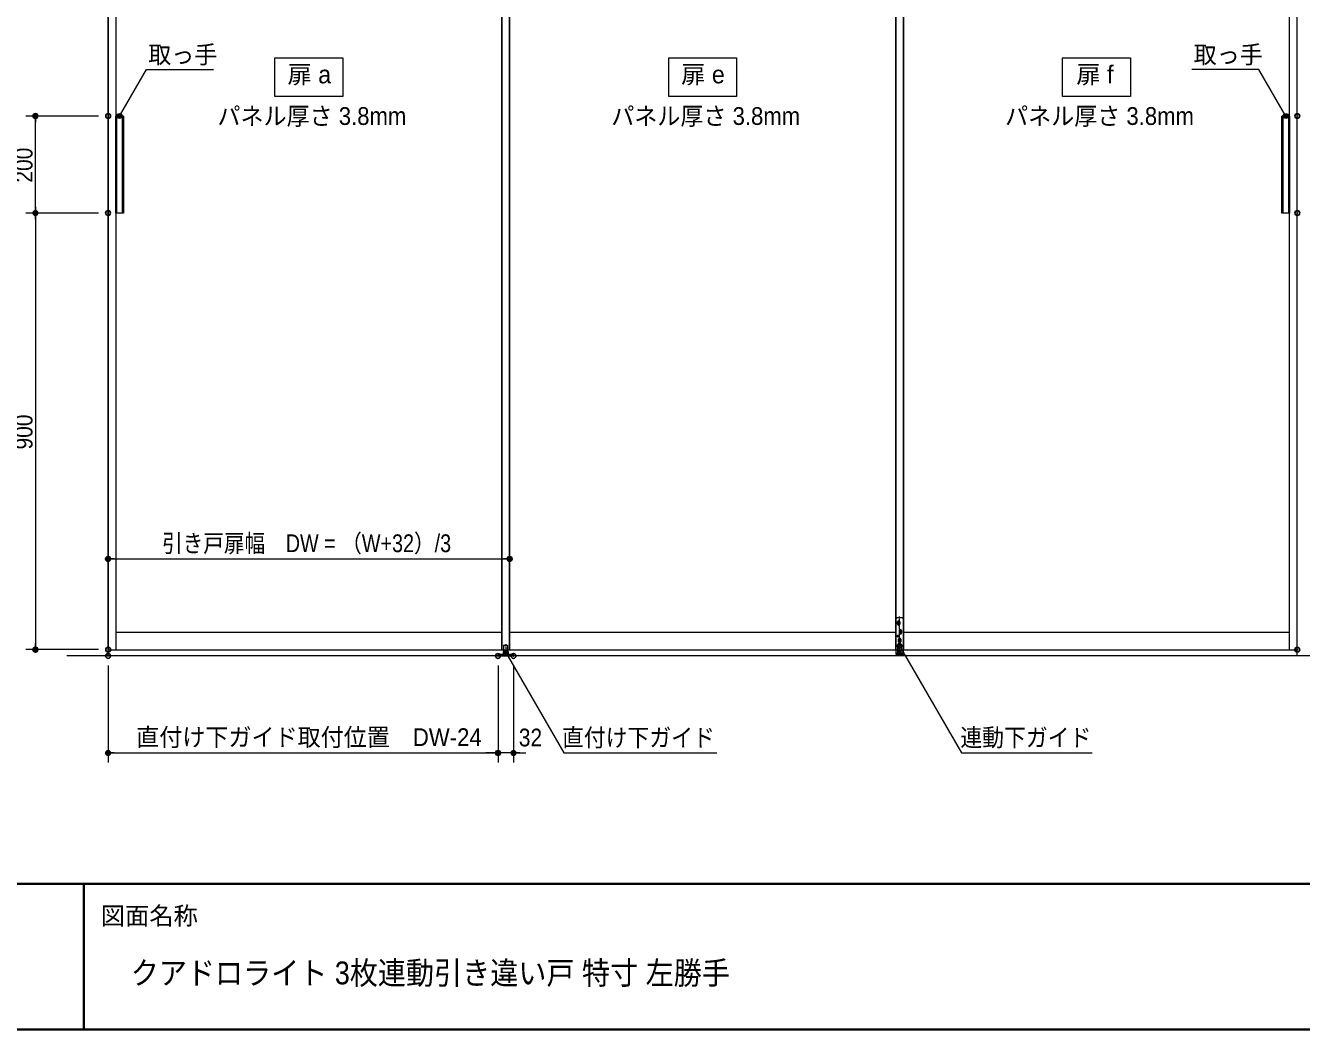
# Model space of a CAD drawing. Units: millimetres, scale not verified. Extents: x -6062 to 6062, y -3045 to 3045.
# Drawn here: x -4058 to -1427, y -2770 to -700 of the extents above; entities that cross this region are included whole.
import ezdxf
from ezdxf.enums import TextEntityAlignment as Align

# ---------------------------------------------------------------- set-up
doc = ezdxf.new("R2010")
doc.units = ezdxf.units.MM
doc.header["$LTSCALE"] = 20
doc.header["$PDMODE"] = 32
doc.header["$PDSIZE"] = 10
doc.linetypes.add('USER2', pattern=[2.91, 1.76, -0.4, 0.35, -0.4])
for name, color, linetype, lineweight in [('0-0_3一般', 7, 'Continuous', 15), ('0-1_2寸法-3', 7, 'Continuous', 15), ('0-2_2寸法-1', 7, 'Continuous', 15), ('0-3_0', 7, 'Continuous', 25), ('0-5_2寸法-2', 7, 'Continuous', 15), ('0-6_1図面枠', 7, 'Continuous', 15)]:
    doc.layers.add(name, color=color, linetype=linetype, lineweight=lineweight)
doc.layers.add('0-4_Defpoints', color=7, linetype='Continuous')
doc.styles.add('ＭＳ Ｐゴシック', font='')
doc.styles.get('ＭＳ Ｐゴシック').set_extended_font_data('MS PGothic')

# ---------------------------------------------------------------- blocks, each defined once
blk = doc.blocks.new('グループ-22')
at = {"layer": '0-0_3一般'}
for p, q in [((-42000, -40000), (-42000, 8000)), ((7040, -40000), (7040, 8000)), ((-41680, 7190), (-41680, -39750)), ((-25760, -39750), (-25760, 7190)), ((-25760, 7190), (-25760, -39750)), ((-25440, -39750), (-25440, 7190)), ((-25440, 7190), (-25440, -39750)), ((-9520, -39750), (-9520, 7190)), ((-9200, 7190), (-9200, -39750)), ((-9200, -39750), (-9200, 7190)), ((6720, -39750), (6720, 7190)), ((7040, -39750), (7040, 7190)), ((-41362, -17750), (-41682, -17750)), ((-41642, -21750), (-41642, -17750)), ((-41402, -21750), (-41402, -17750)), ((-41362, -17750), (-41362, -21750)), ((6722, -17750), (6402, -17750)), ((6402, -21750), (6402, -17750)), ((6442, -17750), (6442, -21750)), ((6682, -17750), (6682, -21750)), ((-9260, -38432.4), (-9460, -38432.4)), ((-9445, -38692.4), (-9445, -38592.4)), ((-9355, -38592.4), (-9355, -38692.4)), ((-9200, -39934.4), (-9200, -38492.4)), ((-25760, -39040), (-41680, -39040)), ((-9520, -39040), (-25440, -39040)), ((-9405, -39412.4), (-9405, -39312.4)), ((-9365, -39052.4), (-9365, -38952.4)), ((-9315, -39312.4), (-9315, -39412.4)), ((-9275, -38952.4), (-9275, -39052.4)), ((6720, -39040), (-9200, -39040)), ((-42000, -39750), (-25440, -39750)), ((-25500, -39942), (-25920, -39942)), ((-25760, -39750), (-9200, -39750)), ((-25700, -39862), (-25700, -39922)), ((-25640, -39862), (-25700, -39862)), ((-25700, -39922), (-25500, -39922)), ((-25675, -39800), (-25675, -39560)), ((-25525, -39800), (-25675, -39800)), ((-25674, -39800), (-25526, -39800)), ((-25674, -39862), (-25674, -39800)), ((-25665, -39550), (-25535, -39550)), ((-25560, -39862), (-25640, -39862)), ((-25500, -39862), (-25560, -39862)), ((-25526, -39862), (-25526, -39800)), ((-25525, -39560), (-25525, -39800)), ((-25500, -39862), (-25500, -39922)), ((-25500, -39922), (-25500, -39942)), ((-9520, -39750), (7040, -39750)), ((-9520, -39874.4), (-9420, -39874.4)), ((-9435, -39802.4), (-9435, -39562.4)), ((-9435, -39802.4), (-9285, -39802.4)), ((-9430, -39874.4), (-9430, -39802.4)), ((-9290, -39802.4), (-9430, -39802.4)), ((-9295, -39552.4), (-9425, -39552.4)), ((-9424, -39874.4), (-9296, -39874.4)), ((-9420, -39874.4), (-9424, -39874.4)), ((-9296, -39874.4), (-9300, -39874.4)), ((-9300, -39874.4), (-9200, -39874.4)), ((-9285, -39562.4), (-9285, -39802.4)), ((8903.5, -40000), (-43696.5, -40000))]:
    blk.add_line(p, q, dxfattribs=at)
at = {"layer": '0-0_3一般', "linetype": 'USER2'}
for p, q in [((-9360, -39958.4), (-9360, -38371.7)), ((-9339.5, -38642.4), (-9460.5, -38642.4)), ((-9449.5, -38592.4), (-9350.5, -38592.4)), ((-9449.5, -38692.4), (-9350.5, -38692.4)), ((-9400, -38641.9), (-9400, -38542.9)), ((-9400, -38741.9), (-9400, -38642.9)), ((-9320, -39001.9), (-9320, -38902.9)), ((-9466.2, -39182.4), (-9373.8, -39182.4)), ((-9299.5, -39362.4), (-9420.5, -39362.4)), ((-9420, -39228.6), (-9420, -39136.2)), ((-9409.5, -39312.4), (-9310.5, -39312.4)), ((-9409.5, -39412.4), (-9310.5, -39412.4)), ((-9259.5, -39002.4), (-9380.5, -39002.4)), ((-9369.5, -38952.4), (-9270.5, -38952.4)), ((-9369.5, -39052.4), (-9270.5, -39052.4)), ((-9360, -39361.9), (-9360, -39262.9)), ((-9360, -39461.9), (-9360, -39362.9)), ((-9320, -39101.9), (-9320, -39002.9)), ((-25600, -39520), (-25600, -40027.8))]:
    blk.add_line(p, q, dxfattribs=at)
at = {"layer": '0-0_3一般'}
for points in [[(-25440, 7190), (-42000, 7190), (-42000, -39750)], [(7040, 7190), (-9520, 7190), (-9520, -39750)], [(-41362, -21750), (-41682, -21750), (-41682, -17750)], [(6722, -17750), (6722, -21750), (6402, -21750)], [(-9520, -38492.4), (-9520, -39932.4), (-9200, -39932.4)], [(-25920, -39942), (-25920, -40000), (-25280, -40000)], [(-25700, -39942), (-25700, -39922), (-25500, -39922)], [(-25280, -40000), (-25280, -39942), (-25500, -39942)], [(-9430, -39874.4), (-9290, -39874.4), (-9290, -39802.4)]]:
    blk.add_lwpolyline(points, dxfattribs=at)
blk.add_circle((-9420, -39182.4), 42, dxfattribs=at)
for centre, radius, start, end in [((-9460, -38492.4), 60, 90, 180), ((-9400, -38592.4), 45, 0, 180), ((-9400, -38692.4), 45, 180, 0), ((-9320, -38952.4), 45, 0, 180), ((-9260, -38492.4), 60, 0, 90), ((-9360, -39312.4), 45, 0, 180), ((-9360, -39412.4), 45, 180, 0), ((-9320, -39052.4), 45, 180, 0), ((-25665, -39560), 10, 90, 180), ((-25535, -39560), 10, 0, 90), ((-9425, -39562.4), 10, 90, 180), ((-9295, -39562.4), 10, 0, 90)]:
    blk.add_arc(centre, radius, start, end, dxfattribs=at)
blk = doc.blocks.new('_Dot')
at = {"layer": '0-3_0'}
blk.add_line((-10, 0), (-20, 0), dxfattribs=at)
for points in [[(0, 0), (-10, 0), (-9.92, 1.25)], [(0, 0), (-9.92, -1.25), (-10, 0)], [(0, 0), (-9.92, 1.25), (-9.69, 2.49)], [(0, 0), (-9.69, -2.49), (-9.92, -1.25)], [(0, 0), (-9.69, 2.49), (-9.3, 3.68)], [(0, 0), (-9.3, -3.68), (-9.69, -2.49)], [(0, 0), (-9.3, 3.68), (-8.76, 4.82)], [(0, 0), (-8.76, -4.82), (-9.3, -3.68)], [(0, 0), (-8.76, 4.82), (-8.09, 5.88)], [(0, 0), (-8.09, -5.88), (-8.76, -4.82)], [(0, 0), (-8.09, 5.88), (-7.29, 6.85)], [(0, 0), (-7.29, -6.85), (-8.09, -5.88)], [(0, 0), (-7.29, 6.85), (-6.37, 7.71)], [(0, 0), (-6.37, -7.71), (-7.29, -6.85)], [(0, 0), (-6.37, 7.71), (-5.36, 8.44)], [(0, 0), (-5.36, -8.44), (-6.37, -7.71)], [(0, 0), (-5.36, 8.44), (-4.26, 9.05)], [(0, 0), (-4.26, -9.05), (-5.36, -8.44)], [(0, 0), (-4.26, 9.05), (-3.09, 9.51)], [(0, 0), (-3.09, -9.51), (-4.26, -9.05)], [(0, 0), (-3.09, 9.51), (-1.87, 9.82)], [(0, 0), (-1.87, -9.82), (-3.09, -9.51)], [(0, 0), (-1.87, 9.82), (-0.63, 9.98)], [(0, 0), (-0.63, -9.98), (-1.87, -9.82)], [(0, 0), (-0.63, 9.98), (0.63, 9.98)], [(0, 0), (0.63, -9.98), (-0.63, -9.98)], [(0, 0), (0.63, 9.98), (1.87, 9.82)], [(0, 0), (1.87, 9.82), (3.09, 9.51)], [(0, 0), (3.09, 9.51), (4.26, 9.05)], [(0, 0), (4.26, 9.05), (5.36, 8.44)], [(0, 0), (5.36, 8.44), (6.37, 7.71)], [(0, 0), (6.37, 7.71), (7.29, 6.85)], [(0, 0), (7.29, 6.85), (8.09, 5.88)], [(0, 0), (8.09, 5.88), (8.76, 4.82)], [(0, 0), (8.76, 4.82), (9.3, 3.68)], [(0, 0), (9.3, 3.68), (9.69, 2.49)], [(0, 0), (9.69, 2.49), (9.92, 1.25)], [(0, 0), (9.92, 1.25), (10, 0)], [(0, 0), (1.87, -9.82), (0.63, -9.98)], [(0, 0), (3.09, -9.51), (1.87, -9.82)], [(0, 0), (4.26, -9.05), (3.09, -9.51)], [(0, 0), (5.36, -8.44), (4.26, -9.05)], [(0, 0), (6.37, -7.71), (5.36, -8.44)], [(0, 0), (7.29, -6.85), (6.37, -7.71)], [(0, 0), (8.09, -5.88), (7.29, -6.85)], [(0, 0), (8.76, -4.82), (8.09, -5.88)], [(0, 0), (9.3, -3.68), (8.76, -4.82)], [(0, 0), (9.69, -2.49), (9.3, -3.68)], [(0, 0), (9.92, -1.25), (9.69, -2.49)], [(0, 0), (10, 0), (9.92, -1.25)]]:
    blk.add_solid(points, dxfattribs=at)
blk = doc.blocks.new('グループ-34')
at = {"layer": '0-6_1図面枠', "lineweight": 35}
for p, q in [((-80000, -49400), (80000, -49400)), ((-43000, -49400), (-43000, -55400))]:
    blk.add_line(p, q, dxfattribs=at)
blk.add_lwpolyline([(-80000, 55400), (80000, 55400), (80000, -55400), (-80000, -55400)], close=True, dxfattribs=at)
blk = doc.blocks.new('図面枠')
at = {"layer": '0-6_1図面枠'}
blk.add_blockref('グループ-34', (0, 0), dxfattribs=at)
at = {"layer": '0-6_1図面枠', "style": 'ＭＳ Ｐゴシック'}
blk.add_text('図面名称', height=733.7, dxfattribs=at).set_placement((-42300.1, -51299.8), align=Align.BOTTOM_LEFT)

msp = doc.modelspace()

# ---------------------------------------------------------------- hatches: boundary and pattern name
at = {"layer": '0-1_2寸法-3'}
for points in [[(-3858.79, -887, 1), (-3868.81, -887, 1)], [(-1454.19, -887, 1), (-1464.21, -887, 1)], [(-3062.49, -1993.1, 1), (-3072.51, -1993.1, 1)], [(-2250.49, -1979.24, 1), (-2260.51, -1979.24, 1)]]:
    msp.add_hatch(color=256, dxfattribs=at).paths.add_polyline_path(points)

# ---------------------------------------------------------------- linework, layer by layer
for points in [[(-3403.5, -847), (-3543.5, -847), (-3543.5, -767), (-3403.5, -767)], [(-2591.5, -847), (-2731.5, -847), (-2731.5, -767), (-2591.5, -767)], [(-1779.5, -847), (-1919.5, -847), (-1919.5, -767), (-1779.5, -767)]]:
    msp.add_lwpolyline(points, close=True, dxfattribs=at)
for points in [[(-3863.8, -887), (-3808.56, -791.33), (-3670.04, -791.33)], [(-1459.2, -887), (-1514.44, -791.33), (-1652.96, -791.33)], [(-3067.5, -1993.1), (-2948.05, -2200), (-2632.03, -2200)], [(-2255.5, -1979.24), (-2128.05, -2200), (-1858.72, -2200)]]:
    msp.add_lwpolyline(points, dxfattribs=at)
for centre in [(-3863.8, -887), (-1459.2, -887), (-3067.5, -1993.1), (-2255.5, -1979.24)]:
    msp.add_circle(centre, 5.01, dxfattribs=at)
at = {"layer": '0-2_2寸法-1'}
for p, q in [((-3907.3, -887), (-4057.3, -887)), ((-4037.3, -1074.29), (-4037.3, -899.71)), ((-3907.5, -1087), (-4057.3, -1087)), ((-3907.5, -1087), (-4057.3, -1087)), ((-4037.3, -1099.71), (-4037.3, -1974.29)), ((-3887.5, -1780), (-3887.3, -1780)), ((-3059.5, -1780), (-3059.3, -1780)), ((-3874.79, -1800), (-3072.21, -1800)), ((-3907.3, -1987), (-4057.3, -1987)), ((-3887.5, -2020), (-3887.5, -2220)), ((-3083.5, -2020), (-3083.5, -2220)), ((-3874.79, -2200), (-3096.21, -2200))]:
    msp.add_line(p, q, dxfattribs=at)
at = {"layer": '0-4_Defpoints'}
for p in [(-4037.3, -887), (-3887.3, -887), (-1435.5, -887), (-3887.5, -1087), (-1435.3, -1087), (-3887.5, -1800), (-3059.5, -1800), (-4037.3, -1987), (-3887.5, -2000), (-3887.3, -1987), (-3083.5, -2000), (-3083.5, -2000), (-3051.5, -2000), (-1435.5, -1987), (-3083.5, -2200), (-3083.5, -2200)]:
    msp.add_point(p, dxfattribs=at)
at = {"layer": '0-5_2寸法-2'}
for p, q in [((-3083.5, -2020), (-3083.5, -2220)), ((-3051.5, -2020), (-3051.5, -2220)), ((-3096.21, -2200), (-3108.92, -2200)), ((-3051.5, -2200), (-3083.5, -2200)), ((-3038.79, -2200), (-3026.08, -2200))]:
    msp.add_line(p, q, dxfattribs=at)

# ---------------------------------------------------------------- block references
at = {"layer": '0-0_3一般', "xscale": 0.05, "yscale": 0.05}
msp.add_blockref('グループ-22', (-1787.5, 0), dxfattribs=at)
at = {"layer": '0-2_2寸法-1', "xscale": 0.6356201, "yscale": 0.6356201}
for p, rotation in [((-4037.3, -887), 90), ((-4037.3, -1087), 270), ((-4037.3, -1087), 90), ((-3887.5, -1800), 180), ((-4037.3, -1987), 270), ((-3887.5, -2200), 180)]:
    msp.add_blockref('_Dot', p, dxfattribs=dict(at, rotation=rotation))
for p in [(-3059.5, -1800), (-3083.5, -2200)]:
    msp.add_blockref('_Dot', p, dxfattribs=at)
at = {"layer": '0-5_2寸法-2', "xscale": 0.6356201, "yscale": 0.6356201}
msp.add_blockref('_Dot', (-3083.5, -2200), dxfattribs=at)
at = {"layer": '0-5_2寸法-2', "xscale": 0.6356201, "yscale": 0.6356201, "rotation": 180}
msp.add_blockref('_Dot', (-3051.5, -2200), dxfattribs=at)
at = {"layer": '0-6_1図面枠', "xscale": 0.05, "yscale": 0.05}
msp.add_blockref('図面枠', (-1787.5, 0), dxfattribs=at)

# ---------------------------------------------------------------- texts
at = {"layer": '0-1_2寸法-3', "style": 'ＭＳ Ｐゴシック'}
for s, width, p in [('取っ手', 0.95, (-3804.71, -789.73)), ('取っ手', 0.95, (-1649.1, -789.73)), ('パネル厚さ 3.8mm', 0.95, (-3661.98, -916.38)), ('パネル厚さ 3.8mm', 0.95, (-2849.98, -916.38)), ('パネル厚さ 3.8mm', 0.95, (-2037.98, -916.38)), ('直付け下ガイド', 0.9, (-2951.5, -2197.62)), ('連動下ガイド', 0.9, (-2130.14, -2197.46))]:
    msp.add_text(s, height=36.66, dxfattribs=dict(at, width=width)).set_placement(p, align=Align.BOTTOM_LEFT)
for s, p in [('扉 a', (-3517.59, -830.66)), ('扉 e', (-2705.88, -830.66)), ('扉 f', (-1891.09, -830.66))]:
    msp.add_text(s, height=36.69, dxfattribs=at).set_placement(p, align=Align.BOTTOM_LEFT)
at = {"layer": '0-2_2寸法-1', "style": 'ＭＳ Ｐゴシック', "width": 0.9}
for s, p in [('200', (-4032.34, -1024.28)), ('900', (-4032.34, -1574.38))]:
    msp.add_text(s, height=36.66, rotation=90, dxfattribs=at).set_placement(p, align=Align.BOTTOM_LEFT)
at = {"layer": '0-2_2寸法-1', "style": 'ＭＳ Ｐゴシック'}
for s, height, width, p in [('引き戸扉幅\u3000DW = （W+32）/3', 36.66, 0.85, (-3776.19, -1797.07)), ('直付け下ガイド取付位置\u3000DW-24', 36.69, 0.95, (-3829.58, -2196.79))]:
    msp.add_text(s, height=height, dxfattribs=dict(at, width=width)).set_placement(p, align=Align.BOTTOM_LEFT)
at = {"layer": '0-5_2寸法-2', "style": 'ＭＳ Ｐゴシック', "width": 0.9}
msp.add_text('32', height=36.66, dxfattribs=at).set_placement((-3040.59, -2197.52), align=Align.BOTTOM_LEFT)
at = {"layer": '0-6_1図面枠', "style": 'ＭＳ Ｐゴシック', "width": 0.9}
msp.add_text('クアドロライト 3枚連動引き違い戸 特寸 左勝手', height=47.17, dxfattribs=at).set_placement((-3840.72, -2691.18), align=Align.BOTTOM_LEFT)

doc.saveas('drawing.dxf')
